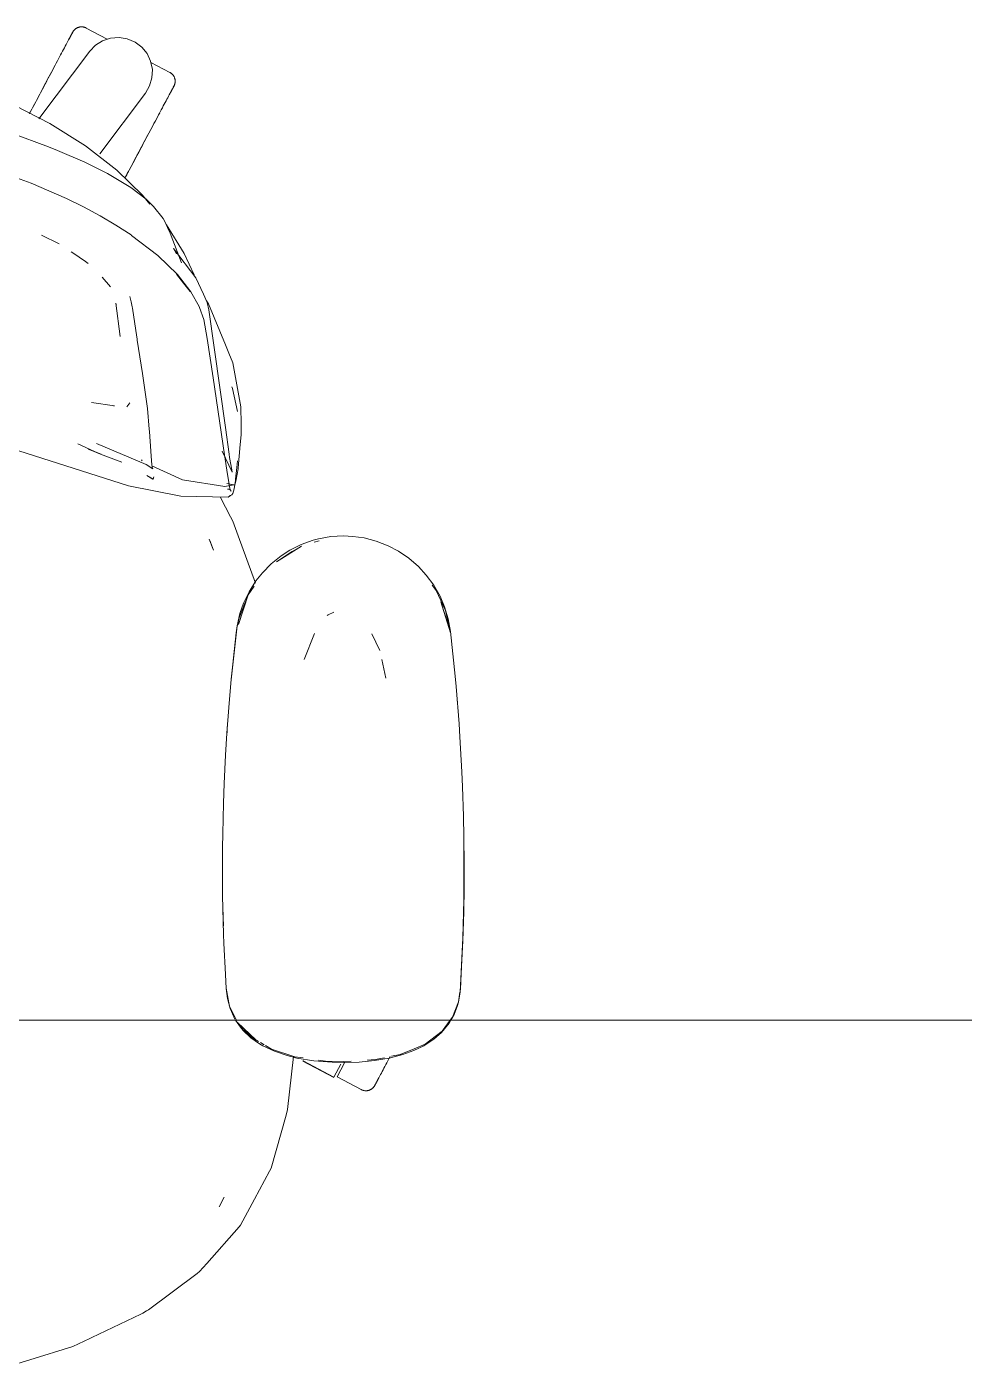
# Model space of a CAD drawing. Header units: millimetres. Extents: x 155927 to 317870, y -36033 to 97293.
# Drawn here: x 170109 to 170485, y 18243 to 18782 of the extents above; entities that cross this region are included whole.
import ezdxf

# ---------------------------------------------------------------- set-up
doc = ezdxf.new("R2010")
doc.units = ezdxf.units.MM
doc.header["$MEASUREMENT"] = 0
doc.layers.add('G-IMPT', color=8, linetype='CONTINUOUS', lineweight=9)
doc.layers.add('I-FURN', color=8, linetype='CONTINUOUS', lineweight=9)

msp = doc.modelspace()

# ---------------------------------------------------------------- linework, layer by layer
at = {"layer": 'G-IMPT'}
for p, q in [((170104.75, 18750.01), (170118.52, 18742.92)), ((170102.95, 18739.2), (170118.02, 18733.6)), ((170118.52, 18742.92), (170132.82, 18733.94)), ((170121.7, 18732.12), (170118.02, 18733.6)), ((170132.82, 18733.94), (170145.42, 18724.14)), ((170132.66, 18727.35), (170121.7, 18732.12)), ((170132.66, 18727.35), (170133.11, 18727.13)), ((170141.12, 18723.13), (170133.11, 18727.13)), ((170096.17, 18724.43), (170111.05, 18718.97)), ((170141.12, 18723.13), (170141.72, 18722.82)), ((170141.72, 18722.82), (170149.71, 18718.09)), ((170155.71, 18714.18), (170145.42, 18724.14)), ((170111.05, 18718.97), (170125.28, 18712.79)), ((170151, 18717.23), (170149.71, 18718.09)), ((170157.13, 18712.51), (170151, 18717.23)), ((170132.01, 18709.41), (170125.28, 18712.79)), ((170155.71, 18714.18), (170158.71, 18710.51)), ((170160.16, 18709.62), (170157.13, 18712.51)), ((170132.01, 18709.41), (170138.8, 18705.84)), ((170145.03, 18702.07), (170138.8, 18705.84)), ((170164.02, 18704.75), (170160.16, 18709.62)), ((170145.03, 18702.07), (170151.12, 18698.19)), ((170164.02, 18704.75), (170164.63, 18703.62)), ((170164.63, 18703.62), (170165.81, 18701.18)), ((170172.45, 18690.81), (170165.33, 18702.26)), ((170165.81, 18701.18), (170166.88, 18698.95)), ((170122.25, 18694.57), (170115.28, 18698.11)), ((170151.12, 18698.19), (170151.38, 18698.02)), ((170161.81, 18690), (170151.38, 18698.02)), ((170171.39, 18687.04), (170166.88, 18698.95)), ((170127.73, 18691.04), (170127.15, 18691.43)), ((170132.86, 18687.54), (170127.73, 18691.04)), ((170161.81, 18690), (170169.72, 18682.26)), ((170168.16, 18692.7), (170169.32, 18690.67)), ((170168.16, 18692.7), (170177.1, 18681)), ((170176.43, 18682.18), (170172.45, 18690.81)), ((170132.86, 18687.54), (170133.96, 18686.79)), ((170139.49, 18681.27), (170142.83, 18677.36)), ((170169.41, 18682.47), (170174.81, 18675.52)), ((170169.41, 18682.47), (170172.22, 18678.9)), ((170175.13, 18675.3), (170169.72, 18682.26)), ((170174.81, 18675.52), (170172.22, 18678.9)), ((170180.14, 18674.47), (170177.1, 18681)), ((170150.7, 18673.46), (170151.16, 18671.29)), ((170175.13, 18675.3), (170178.42, 18669.46)), ((170180.14, 18674.47), (170181.71, 18671.11)), ((170146.77, 18657.41), (170145, 18670.77)), ((170145, 18670.77), (170145.14, 18670.3)), ((170151.16, 18671.29), (170151.58, 18669.31)), ((170151.65, 18668.84), (170151.58, 18669.31)), ((170153.46, 18657.12), (170151.65, 18668.84)), ((170178.42, 18669.46), (170178.64, 18669.04)), ((170180.39, 18664.25), (170178.64, 18669.04)), ((170181.42, 18671.72), (170182.19, 18670.55)), ((170182.35, 18668.12), (170181.71, 18671.11)), ((170182.19, 18670.55), (170188.99, 18654.1)), ((170189.03, 18620.9), (170182.35, 18668.12)), ((170180.39, 18664.25), (170181.69, 18656.58)), ((170153.46, 18657.12), (170153.55, 18656.51)), ((170153.63, 18656), (170153.55, 18656.51)), ((170155.74, 18642.64), (170153.63, 18656)), ((170184.08, 18640.81), (170181.69, 18656.58)), ((170188.99, 18654.1), (170190.38, 18650.73)), ((170191.97, 18646.88), (170190.38, 18650.73)), ((170195.21, 18629.18), (170191.97, 18646.88)), ((170155.74, 18642.64), (170157.78, 18628.57)), ((170188.64, 18609.94), (170184.08, 18640.81)), ((170191.76, 18636.62), (170191.6, 18637.2)), ((170193.8, 18627.32), (170191.76, 18636.62)), ((170144.45, 18629.58), (170135.28, 18630.98)), ((170149.4, 18629.23), (170150.67, 18630.87)), ((170144.45, 18629.58), (170144.1, 18629.63)), ((170157.79, 18628.49), (170157.78, 18628.57)), ((170157.79, 18628.49), (170158.4, 18620.25)), ((170195.21, 18629.18), (170195.24, 18622.21)), ((170158.4, 18620.25), (170158.48, 18619.26)), ((170189.03, 18620.9), (170190.47, 18610.24)), ((170195.24, 18622.21), (170195.24, 18618.04)), ((170136.54, 18611.25), (170129.83, 18614.3)), ((170157.26, 18606.09), (170137.28, 18614.53)), ((170158.48, 18619.26), (170159.04, 18611.4)), ((170194.09, 18604.76), (170194.9, 18614.09)), ((170194.9, 18614.09), (170195.24, 18618.04)), ((170099.86, 18613.54), (170150.1, 18597.55)), ((170139.12, 18610.22), (170134, 18612.25)), ((170138.92, 18610.23), (170134.02, 18612.25)), ((170134.02, 18612.25), (170139.12, 18610.22)), ((170138.92, 18610.23), (170147.39, 18606.97)), ((170159.04, 18611.4), (170159.33, 18607.53)), ((170191.66, 18603.05), (170187.67, 18611.46)), ((170189.75, 18602.08), (170188.64, 18609.94)), ((170190.68, 18608.94), (170190.47, 18610.24)), ((170190.68, 18608.94), (170191.51, 18603.92)), ((170155.54, 18607.54), (170155.27, 18607.98)), ((170159.93, 18604.33), (170157.26, 18606.09)), ((170159.34, 18607.44), (170159.33, 18607.53)), ((170159.34, 18607.44), (170159.63, 18605.06)), ((170171.76, 18599.98), (170159.41, 18605.6)), ((170159.64, 18605.05), (170159.63, 18605.06)), ((170159.64, 18605.05), (170159.93, 18604.33)), ((170191.66, 18603.05), (170191.51, 18603.92)), ((170193.06, 18600.24), (170193.57, 18604.93)), ((170194.05, 18604.29), (170193.24, 18600.04)), ((170193.57, 18604.93), (170193.79, 18607.52)), ((170194.09, 18604.76), (170194.05, 18604.29)), ((170159.93, 18600.13), (170157.47, 18601.71)), ((170157.47, 18601.71), (170159.95, 18600.19)), ((170159.95, 18600.19), (170157.48, 18601.68)), ((170159.93, 18600.13), (170159.95, 18600.19)), ((170160.23, 18601.06), (170159.95, 18600.19)), ((170171.76, 18599.98), (170188.8, 18597.27)), ((170192.39, 18597.95), (170188.8, 18597.27)), ((170189.52, 18598.44), (170192.39, 18597.95)), ((170189.52, 18598.44), (170192.8, 18597.72)), ((170190.86, 18595.82), (170189.75, 18602.08)), ((170192.98, 18599.63), (170192.45, 18596.35)), ((170193.24, 18600.04), (170192.8, 18597.72)), ((170192.98, 18599.63), (170193.06, 18600.24)), ((170171.06, 18593.35), (170150.1, 18597.55)), ((170171.06, 18593.35), (170190.04, 18592.97)), ((170186.96, 18592.82), (170191, 18585.13)), ((170189.81, 18596.24), (170190.31, 18596.16)), ((170190.04, 18592.97), (170191.08, 18593.58)), ((170190.85, 18595.84), (170190.31, 18596.16)), ((170190.46, 18593.45), (170191.08, 18593.58)), ((170190.46, 18593.45), (170191, 18593.55)), ((170190.69, 18596.44), (170190.86, 18595.82)), ((170190.69, 18596.44), (170191.25, 18595.34)), ((170190.85, 18595.84), (170191.25, 18595.34)), ((170191.08, 18593.58), (170191, 18593.55)), ((170191.57, 18593.95), (170191.08, 18593.58)), ((170191.9, 18594.49), (170191.57, 18593.95)), ((170191.9, 18594.49), (170192.45, 18596.35)), ((170191, 18585.13), (170191.92, 18583.37)), ((170194.11, 18577.4), (170191.92, 18583.37)), ((170201.06, 18558.46), (170194.11, 18577.4)), ((170226.28, 18576.24), (170224.15, 18575.68)), ((170231.23, 18577.12), (170226.28, 18576.24)), ((170236.27, 18577.42), (170231.23, 18577.12)), ((170236.27, 18577.42), (170240.12, 18577.24)), ((170244.63, 18576.6), (170240.12, 18577.24)), ((170244.63, 18576.6), (170249.5, 18575.33)), ((170182.52, 18576.1), (170184.15, 18571.63)), ((170182.52, 18576.1), (170182.77, 18575.51)), ((170184.15, 18571.63), (170182.77, 18575.51)), ((170219.48, 18573.32), (170209.53, 18567)), ((170215.8, 18571.16), (170209.53, 18567)), ((170214.87, 18571.72), (170211.32, 18569.46)), ((170219.38, 18573.97), (170214.87, 18571.72)), ((170219.48, 18573.32), (170215.8, 18571.16)), ((170219.38, 18573.97), (170224.15, 18575.68)), ((170224.59, 18574.88), (170226.62, 18575.5)), ((170254.21, 18573.5), (170249.5, 18575.33)), ((170258.37, 18571.31), (170254.21, 18573.5)), ((170258.37, 18571.31), (170262.54, 18568.48)), ((170207.35, 18566.27), (170203.8, 18562.66)), ((170207.35, 18566.27), (170211.32, 18569.46)), ((170262.54, 18568.48), (170266.37, 18565.16)), ((170203.8, 18562.66), (170201.17, 18559.36)), ((170269.54, 18561.72), (170266.37, 18565.16)), ((170269.54, 18561.72), (170272.53, 18557.64)), ((170198.45, 18555.03), (170196.26, 18550.45)), ((170198.05, 18553.71), (170200.47, 18557.29)), ((170198.45, 18555.03), (170201.17, 18559.36)), ((170271.84, 18557.68), (170273.44, 18555.57)), ((170275.05, 18553.2), (170272.53, 18557.64)), ((170277.18, 18547.51), (170273.44, 18555.57)), ((170198.05, 18553.71), (170194.24, 18541.85)), ((170197.15, 18551), (170194.24, 18541.85)), ((170194.44, 18544.49), (170198.05, 18553.71)), ((170196.26, 18550.45), (170194.81, 18546.32)), ((170198.05, 18553.71), (170197.15, 18551)), ((170275.05, 18553.2), (170276.86, 18548.96)), ((170279.22, 18538.54), (170275.39, 18551)), ((170275.39, 18551), (170278.3, 18541.85)), ((170193.65, 18541.36), (170194.81, 18546.32)), ((170193.87, 18541.43), (170194.44, 18544.49)), ((170230.22, 18545.79), (170229.77, 18545.49)), ((170232.44, 18546.8), (170230.22, 18545.79)), ((170276.86, 18548.96), (170278.32, 18544.1)), ((170277.18, 18547.51), (170279.09, 18539.1)), ((170279.22, 18539.05), (170278.32, 18544.1)), ((170193.65, 18541.36), (170191.2, 18518.4)), ((170191.2, 18518.4), (170193.32, 18538.54)), ((170193.65, 18541.36), (170191.3, 18519.92)), ((170193.65, 18541.36), (170193.32, 18538.54)), ((170279.22, 18538.54), (170278.3, 18541.85)), ((170281.13, 18521.13), (170279.22, 18539.05)), ((170220.55, 18527.84), (170224.69, 18538.26)), ((170247.65, 18538.17), (170250.91, 18531.39)), ((170253.25, 18520.34), (170251.68, 18527.77)), ((170191.3, 18519.92), (170190.31, 18508.52)), ((170281.47, 18517), (170281.13, 18521.13)), ((170282.72, 18501.94), (170281.47, 18517)), ((170282.07, 18510.12), (170281.9, 18511.8)), ((170189.58, 18498.23), (170190.31, 18508.52)), ((170189.72, 18500.28), (170189.85, 18501.69)), ((170282.72, 18501.94), (170283.04, 18496.85)), ((170189.58, 18498.23), (170189.02, 18489.36)), ((170189.72, 18500.28), (170189.63, 18498.37)), ((170283.04, 18496.85), (170283.85, 18482.71)), ((170188.49, 18478.06), (170189.02, 18489.36)), ((170284.11, 18476.69), (170283.85, 18482.71)), ((170188.49, 18478.06), (170188.19, 18470.18)), ((170284.11, 18476.69), (170284.5, 18464.93)), ((170187.9, 18457.87), (170188.19, 18470.18)), ((170284.25, 18471.8), (170284.36, 18469.87)), ((170284.36, 18469.87), (170284.37, 18468.37)), ((170188.11, 18466.31), (170188.03, 18464.65)), ((170188.03, 18464.65), (170188.03, 18462.57)), ((170284.66, 18456.51), (170284.5, 18464.93)), ((170187.9, 18457.87), (170187.82, 18452.4)), ((170187.82, 18437.69), (170187.82, 18452.4)), ((170284.66, 18456.51), (170284.55, 18426.49)), ((170284.66, 18456.51), (170284.71, 18436.33)), ((170284.66, 18456.51), (170284.75, 18445.72)), ((170284.55, 18426.49), (170284.75, 18445.72)), ((170187.87, 18433.17), (170187.82, 18437.69)), ((170284.71, 18436.33), (170284.2, 18414.93)), ((170284.71, 18436.33), (170284.24, 18416.14)), ((170284.71, 18436.33), (170284.55, 18426.49)), ((170284.66, 18436.82), (170284.69, 18434.29)), ((170187.87, 18433.17), (170188.25, 18417.51)), ((170284.69, 18434.29), (170284.62, 18432.38)), ((170188.04, 18426.45), (170188.04, 18424.23)), ((170284.55, 18426.49), (170284.2, 18414.93)), ((170188.19, 18420.91), (170188.04, 18424.23)), ((170188.25, 18417.51), (170188.37, 18413.96)), ((170284.24, 18416.14), (170283.16, 18394.36)), ((170284.2, 18414.93), (170283.16, 18394.36)), ((170284.24, 18416.14), (170283.27, 18395.96)), ((170284.2, 18414.93), (170284.24, 18416.14)), ((170188.99, 18401.4), (170188.37, 18413.96)), ((170188.99, 18401.4), (170189.27, 18395.74)), ((170190.64, 18388.62), (170189.27, 18395.96)), ((170189.27, 18395.74), (170189.77, 18391.73)), ((170282.44, 18390.49), (170283.02, 18394.34)), ((170283.16, 18394.36), (170282.9, 18392.71)), ((170283.16, 18394.36), (170283.27, 18395.96)), ((170283.35, 18398.19), (170283.27, 18395.96)), ((170189.77, 18391.73), (170190.84, 18387.77)), ((170192.74, 18384.36), (170190.64, 18388.62)), ((170192.82, 18383.45), (170190.84, 18387.77)), ((170282.44, 18390.49), (170280.03, 18384.3)), ((170280.7, 18385.33), (170282.09, 18388.97)), ((170282.46, 18390.31), (170282.09, 18388.97)), ((170282.46, 18390.31), (170282.9, 18392.71)), ((170192.74, 18384.36), (170193.37, 18383.09)), ((170193.07, 18383.09), (170195.02, 18380.23)), ((170193.85, 18382.12), (170196.08, 18379.71)), ((170201.24, 18375.22), (170193.85, 18382.12)), ((170199.15, 18376.41), (170193.85, 18382.12)), ((170279.13, 18383.09), (170275.86, 18378.67)), ((170279.42, 18383.09), (170278.74, 18381.89)), ((170280.03, 18384.3), (170279.13, 18383.09)), ((170280.7, 18385.33), (170279.42, 18383.09)), ((170196.16, 18378.91), (170195.02, 18380.23)), ((170199.61, 18376.63), (170196.08, 18379.71)), ((170196.16, 18378.91), (170199.21, 18376.04)), ((170275.86, 18378.67), (170269.07, 18373.45)), ((170272.63, 18375.48), (170275.66, 18378.15)), ((170278.74, 18381.89), (170275.66, 18378.15)), ((170202.3, 18374.53), (170199.15, 18376.41)), ((170199.21, 18376.04), (170202.66, 18373.6)), ((170201.24, 18375.22), (170199.77, 18376.5)), ((170204.03, 18372.79), (170202.66, 18373.6)), ((170204.53, 18373.19), (170203.09, 18374.06)), ((170208.67, 18370.58), (170204.03, 18372.79)), ((170207.45, 18371.45), (170205, 18372.91)), ((170216.84, 18368.42), (170207.45, 18371.45)), ((170259.06, 18369.29), (170264.68, 18371.61)), ((170268.58, 18372.83), (170264.5, 18370.85)), ((170269.07, 18373.45), (170264.68, 18371.61)), ((170268.58, 18372.83), (170272.63, 18375.48)), ((170213.76, 18368.85), (170208.67, 18370.58)), ((170213.76, 18368.85), (170217.68, 18367.87)), ((170216.34, 18368.54), (170213.92, 18347.26)), ((170220.14, 18367.95), (170216.84, 18368.42)), ((170217.68, 18367.87), (170224.45, 18366.75)), ((170231.76, 18366.18), (170224.45, 18366.75)), ((170229.1, 18366.69), (170226.32, 18367.08)), ((170229.1, 18366.69), (170236.27, 18366.46)), ((170231.76, 18366.18), (170236.27, 18366.09)), ((170239.38, 18366.65), (170236.27, 18366.46)), ((170236.27, 18366.09), (170242.61, 18366.27)), ((170248.76, 18366.83), (170242.61, 18366.27)), ((170249.09, 18367.25), (170245.89, 18367.05)), ((170248.76, 18366.83), (170254.69, 18367.83)), ((170252.84, 18368.01), (170249.09, 18367.25)), ((170260.17, 18369.26), (170254.69, 18367.83)), ((170259.06, 18369.29), (170255.59, 18368.58)), ((170260.17, 18369.26), (170264.5, 18370.85)), ((170213.29, 18345), (170207.28, 18323.65)), ((170213.29, 18345), (170213.92, 18347.26)), ((170207.28, 18323.65), (170206.69, 18322.54)), ((170206.69, 18322.54), (170200.67, 18311.3)), ((170186.48, 18308.17), (170188.44, 18312.06)), ((170187.66, 18310.46), (170188.44, 18312.06)), ((170186.48, 18308.17), (170187.66, 18310.46)), ((170200.67, 18311.3), (170195.09, 18300.87)), ((170181.49, 18285.42), (170194.5, 18300.2)), ((170194.5, 18300.2), (170195.09, 18300.87)), ((170181.49, 18285.42), (170178.62, 18282.16)), ((170158.15, 18266.86), (170177.65, 18281.43)), ((170177.65, 18281.43), (170178.62, 18282.16)), ((170155.09, 18265.04), (170135.45, 18255.77)), ((170155.09, 18265.04), (170155.8, 18265.46)), ((170157.38, 18266.4), (170155.8, 18265.46)), ((170158.15, 18266.86), (170157.38, 18266.4)), ((170127.77, 18252.15), (170134.54, 18255.34)), ((170135.45, 18255.77), (170134.54, 18255.34)), ((170127.77, 18252.15), (170110.5, 18246.83)), ((170110.5, 18246.83), (170096.89, 18242.63))]:
    msp.add_line(p, q, dxfattribs=at)
at = {"layer": 'I-FURN'}
for p, q in [((170128.88, 18780.9), (170129.01, 18780.99)), ((170129.01, 18780.99), (170129.14, 18781.08)), ((170129.14, 18781.08), (170129.28, 18781.16)), ((170129.28, 18781.16), (170129.42, 18781.24)), ((170129.42, 18781.24), (170129.57, 18781.31)), ((170129.57, 18781.31), (170129.71, 18781.38)), ((170129.71, 18781.38), (170129.86, 18781.44)), ((170129.86, 18781.44), (170130.01, 18781.49)), ((170130.01, 18781.49), (170130.17, 18781.54)), ((170130.17, 18781.54), (170130.32, 18781.58)), ((170130.32, 18781.58), (170130.48, 18781.62)), ((170130.48, 18781.62), (170130.64, 18781.65)), ((170130.64, 18781.65), (170130.8, 18781.67)), ((170130.8, 18781.67), (170130.96, 18781.69)), ((170130.96, 18781.69), (170131.12, 18781.7)), ((170131.12, 18781.7), (170131.28, 18781.7)), ((170131.28, 18781.7), (170131.44, 18781.7)), ((170131.44, 18781.7), (170131.6, 18781.69)), ((170131.6, 18781.69), (170131.76, 18781.67)), ((170131.76, 18781.67), (170131.92, 18781.65)), ((170131.92, 18781.65), (170132.08, 18781.62)), ((170132.08, 18781.62), (170132.24, 18781.59)), ((170132.24, 18781.59), (170132.4, 18781.54)), ((170132.4, 18781.54), (170132.55, 18781.5)), ((170132.55, 18781.5), (170132.7, 18781.44)), ((170132.7, 18781.44), (170132.85, 18781.38)), ((170132.85, 18781.38), (170133, 18781.32)), ((170133, 18781.32), (170133.14, 18781.25)), ((170133.14, 18781.25), (170133.18, 18781.23)), ((170141.59, 18776.76), (170133.18, 18781.23)), ((170125.69, 18775.72), (170125.4, 18775.17)), ((170125.53, 18775.43), (170125.82, 18775.96)), ((170125.96, 18776.24), (170125.69, 18775.72)), ((170125.82, 18775.96), (170126.08, 18776.46)), ((170126.22, 18776.72), (170125.96, 18776.24)), ((170126.08, 18776.46), (170126.33, 18776.93)), ((170126.46, 18777.17), (170126.22, 18776.72)), ((170126.33, 18776.93), (170126.56, 18777.36)), ((170126.68, 18777.58), (170126.46, 18777.17)), ((170126.56, 18777.36), (170126.77, 18777.75)), ((170126.87, 18777.95), (170126.68, 18777.58)), ((170126.77, 18777.75), (170126.96, 18778.11)), ((170127.05, 18778.28), (170126.87, 18777.95)), ((170126.96, 18778.11), (170127.13, 18778.43)), ((170127.21, 18778.58), (170127.05, 18778.28)), ((170127.13, 18778.43), (170127.28, 18778.71)), ((170127.35, 18778.84), (170127.21, 18778.58)), ((170127.28, 18778.71), (170127.4, 18778.95)), ((170127.46, 18779.06), (170127.35, 18778.84)), ((170127.4, 18778.95), (170127.51, 18779.15)), ((170127.56, 18779.24), (170127.46, 18779.06)), ((170127.51, 18779.15), (170127.6, 18779.31)), ((170127.64, 18779.38), (170127.56, 18779.24)), ((170127.6, 18779.31), (170127.66, 18779.43)), ((170127.69, 18779.48), (170127.64, 18779.38)), ((170127.66, 18779.43), (170127.71, 18779.51)), ((170127.72, 18779.54), (170127.69, 18779.48)), ((170127.71, 18779.51), (170127.73, 18779.55)), ((170127.73, 18779.56), (170127.72, 18779.54)), ((170127.73, 18779.56), (170127.81, 18779.7)), ((170127.73, 18779.55), (170127.73, 18779.56)), ((170127.81, 18779.7), (170127.89, 18779.84)), ((170127.89, 18779.84), (170127.98, 18779.97)), ((170127.98, 18779.97), (170128.08, 18780.1)), ((170128.08, 18780.1), (170128.18, 18780.23)), ((170128.18, 18780.23), (170128.28, 18780.35)), ((170128.28, 18780.35), (170128.39, 18780.47)), ((170128.39, 18780.47), (170128.51, 18780.58)), ((170128.51, 18780.58), (170128.63, 18780.69)), ((170128.63, 18780.69), (170128.75, 18780.8)), ((170128.75, 18780.8), (170128.88, 18780.9)), ((170136.89, 18774.34), (170139.74, 18776.14)), ((170139.74, 18776.14), (170142.95, 18777.21)), ((170142.95, 18777.21), (170146.31, 18777.47)), ((170146.31, 18777.47), (170149.64, 18776.93)), ((170149.64, 18776.93), (170152.74, 18775.6)), ((170152.74, 18775.6), (170155.43, 18773.57)), ((170114.16, 18744.85), (170134.55, 18771.91)), ((170122.88, 18770.44), (170122.46, 18769.65)), ((170123.29, 18771.2), (170122.88, 18770.44)), ((170123.68, 18771.94), (170123.29, 18771.2)), ((170124.05, 18772.64), (170123.68, 18771.94)), ((170124.41, 18773.32), (170124.05, 18772.64)), ((170124.76, 18773.97), (170124.41, 18773.32)), ((170125.09, 18774.59), (170124.76, 18773.97)), ((170125.4, 18775.17), (170125.09, 18774.59)), ((170125.23, 18774.86), (170125.53, 18775.43)), ((170134.55, 18771.91), (170136.89, 18774.34)), ((170155.43, 18773.57), (170157.56, 18770.95)), ((170157.56, 18770.95), (170159, 18767.91)), ((170119.44, 18763.96), (170119.93, 18764.88)), ((170120.19, 18765.38), (170119.7, 18764.46)), ((170119.93, 18764.88), (170120.39, 18765.76)), ((170120.67, 18766.27), (170120.19, 18765.38)), ((170121.13, 18767.15), (170120.67, 18766.27)), ((170121.59, 18768.01), (170121.13, 18767.15)), ((170122.03, 18768.84), (170121.59, 18768.01)), ((170122.46, 18769.65), (170122.03, 18768.84)), ((170159, 18767.91), (170159.68, 18764.6)), ((170166.68, 18763.42), (170159.1, 18767.45)), ((170117.16, 18759.68), (170116.64, 18758.7)), ((170116.88, 18759.15), (170117.4, 18760.13)), ((170117.68, 18760.66), (170117.16, 18759.68)), ((170117.4, 18760.13), (170117.92, 18761.11)), ((170118.2, 18761.63), (170117.68, 18760.66)), ((170117.92, 18761.11), (170118.43, 18762.07)), ((170118.71, 18762.59), (170118.2, 18761.63)), ((170118.43, 18762.07), (170118.94, 18763.02)), ((170119.21, 18763.53), (170118.71, 18762.59)), ((170118.94, 18763.02), (170119.44, 18763.96)), ((170119.7, 18764.46), (170119.21, 18763.53)), ((170159.53, 18761.23), (170158.59, 18757.99)), ((170159.68, 18764.6), (170159.53, 18761.23)), ((170166.68, 18763.42), (170166.82, 18763.34)), ((170166.82, 18763.34), (170166.96, 18763.25)), ((170166.96, 18763.25), (170167.09, 18763.16)), ((170167.09, 18763.16), (170167.22, 18763.07)), ((170167.22, 18763.07), (170167.35, 18762.97)), ((170167.35, 18762.97), (170167.47, 18762.86)), ((170167.47, 18762.86), (170167.59, 18762.75)), ((170167.59, 18762.75), (170167.7, 18762.64)), ((170167.7, 18762.64), (170167.81, 18762.52)), ((170167.81, 18762.52), (170167.92, 18762.4)), ((170167.92, 18762.4), (170168.02, 18762.27)), ((170168.02, 18762.27), (170168.11, 18762.14)), ((170168.11, 18762.14), (170168.2, 18762.01)), ((170168.2, 18762.01), (170168.28, 18761.87)), ((170168.28, 18761.87), (170168.36, 18761.73)), ((170168.36, 18761.73), (170168.43, 18761.58)), ((170168.43, 18761.58), (170168.5, 18761.43)), ((170168.5, 18761.43), (170168.56, 18761.28)), ((170168.56, 18761.28), (170168.61, 18761.13)), ((170168.61, 18761.13), (170168.66, 18760.98)), ((170168.66, 18760.98), (170168.7, 18760.82)), ((170168.7, 18760.82), (170168.74, 18760.67)), ((170168.74, 18760.67), (170168.77, 18760.51)), ((170168.77, 18760.51), (170168.79, 18760.35)), ((170168.79, 18760.35), (170168.81, 18760.19)), ((170168.81, 18759.54), (170168.79, 18759.38)), ((170168.81, 18760.19), (170168.82, 18760.03)), ((170168.82, 18759.7), (170168.81, 18759.54)), ((170168.82, 18760.03), (170168.82, 18759.87)), ((170168.82, 18759.87), (170168.82, 18759.7)), ((170113.69, 18753.15), (170114.22, 18754.15)), ((170114.51, 18754.69), (170113.98, 18753.69)), ((170114.22, 18754.15), (170114.76, 18755.16)), ((170115.04, 18755.7), (170114.51, 18754.69)), ((170114.76, 18755.16), (170115.29, 18756.16)), ((170115.58, 18756.7), (170115.04, 18755.7)), ((170115.29, 18756.16), (170115.82, 18757.16)), ((170116.11, 18757.7), (170115.58, 18756.7)), ((170115.82, 18757.16), (170116.35, 18758.16)), ((170116.64, 18758.7), (170116.11, 18757.7)), ((170116.35, 18758.16), (170116.88, 18759.15)), ((170156.9, 18755.07), (170138.6, 18730.78)), ((170158.59, 18757.99), (170156.9, 18755.07)), ((170166.31, 18754.13), (170166.01, 18753.57)), ((170166.15, 18753.83), (170166.43, 18754.37)), ((170166.58, 18754.64), (170166.31, 18754.13)), ((170166.43, 18754.37), (170166.7, 18754.87)), ((170166.84, 18755.12), (170166.58, 18754.64)), ((170166.7, 18754.87), (170166.95, 18755.33)), ((170167.07, 18755.57), (170166.84, 18755.12)), ((170166.95, 18755.33), (170167.18, 18755.76)), ((170167.29, 18755.98), (170167.07, 18755.57)), ((170167.18, 18755.76), (170167.39, 18756.16)), ((170167.49, 18756.35), (170167.29, 18755.98)), ((170167.39, 18756.16), (170167.57, 18756.51)), ((170167.67, 18756.69), (170167.49, 18756.35)), ((170167.57, 18756.51), (170167.74, 18756.83)), ((170167.83, 18756.99), (170167.67, 18756.69)), ((170167.74, 18756.83), (170167.89, 18757.11)), ((170167.96, 18757.24), (170167.83, 18756.99)), ((170167.89, 18757.11), (170168.02, 18757.35)), ((170168.08, 18757.46), (170167.96, 18757.24)), ((170168.02, 18757.35), (170168.13, 18757.55)), ((170168.18, 18757.64), (170168.08, 18757.46)), ((170168.13, 18757.55), (170168.21, 18757.71)), ((170168.25, 18757.78), (170168.18, 18757.64)), ((170168.21, 18757.71), (170168.28, 18757.84)), ((170168.3, 18757.88), (170168.25, 18757.78)), ((170168.28, 18757.84), (170168.32, 18757.92)), ((170168.34, 18757.94), (170168.3, 18757.88)), ((170168.32, 18757.92), (170168.34, 18757.96)), ((170168.35, 18757.96), (170168.34, 18757.94)), ((170168.34, 18757.96), (170168.35, 18757.96)), ((170168.37, 18758), (170168.35, 18757.96)), ((170168.44, 18758.15), (170168.37, 18758)), ((170168.5, 18758.3), (170168.44, 18758.15)), ((170168.56, 18758.45), (170168.5, 18758.3)), ((170168.62, 18758.6), (170168.56, 18758.45)), ((170168.66, 18758.75), (170168.62, 18758.6)), ((170168.71, 18758.91), (170168.66, 18758.75)), ((170168.74, 18759.06), (170168.71, 18758.91)), ((170168.77, 18759.22), (170168.74, 18759.06)), ((170168.79, 18759.38), (170168.77, 18759.22)), ((170111.33, 18748.71), (170110.81, 18747.74)), ((170111.05, 18748.18), (170111.57, 18749.16)), ((170111.85, 18749.7), (170111.33, 18748.71)), ((170111.57, 18749.16), (170112.09, 18750.15)), ((170112.38, 18750.69), (170111.85, 18749.7)), ((170112.09, 18750.15), (170112.62, 18751.14)), ((170112.91, 18751.68), (170112.38, 18750.69)), ((170112.62, 18751.14), (170113.15, 18752.14)), ((170113.44, 18752.69), (170112.91, 18751.68)), ((170113.15, 18752.14), (170113.69, 18753.15)), ((170113.98, 18753.69), (170113.44, 18752.69)), ((170163.27, 18748.42), (170163.69, 18749.2)), ((170163.69, 18749.2), (170164.08, 18749.95)), ((170164.08, 18749.95), (170164.47, 18750.67)), ((170164.47, 18750.67), (170164.84, 18751.36)), ((170164.84, 18751.36), (170165.19, 18752.03)), ((170165.19, 18752.03), (170165.53, 18752.66)), ((170165.53, 18752.66), (170165.85, 18753.26)), ((170166.01, 18753.57), (170165.7, 18752.99)), ((170165.85, 18753.26), (170166.15, 18753.83)), ((170110.81, 18747.74), (170110.3, 18746.77)), ((170110.53, 18747.22), (170111.05, 18748.18)), ((170160.05, 18742.37), (170160.54, 18743.29)), ((170160.8, 18743.78), (170160.32, 18742.87)), ((170160.54, 18743.29), (170161.02, 18744.19)), ((170161.28, 18744.68), (170160.8, 18743.78)), ((170161.02, 18744.19), (170161.5, 18745.08)), ((170161.75, 18745.55), (170161.28, 18744.68)), ((170161.5, 18745.08), (170161.96, 18745.95)), ((170162.2, 18746.41), (170161.75, 18745.55)), ((170161.96, 18745.95), (170162.41, 18746.8)), ((170162.65, 18747.24), (170162.2, 18746.41)), ((170162.41, 18746.8), (170162.85, 18747.62)), ((170162.85, 18747.62), (170163.27, 18748.42)), ((170157.78, 18738.09), (170157.25, 18737.1)), ((170157.49, 18737.56), (170158.02, 18738.54)), ((170158.3, 18739.07), (170157.78, 18738.09)), ((170158.02, 18738.54), (170158.54, 18739.51)), ((170158.81, 18740.03), (170158.3, 18739.07)), ((170158.54, 18739.51), (170159.05, 18740.48)), ((170159.32, 18740.99), (170158.81, 18740.03)), ((170159.05, 18740.48), (170159.55, 18741.43)), ((170159.82, 18741.94), (170159.32, 18740.99)), ((170159.55, 18741.43), (170160.05, 18742.37)), ((170160.32, 18742.87), (170159.82, 18741.94)), ((170154.3, 18731.55), (170154.84, 18732.56)), ((170155.13, 18733.1), (170154.59, 18732.09)), ((170154.84, 18732.56), (170155.37, 18733.56)), ((170155.66, 18734.1), (170155.13, 18733.1)), ((170155.37, 18733.56), (170155.91, 18734.57)), ((170156.19, 18735.11), (170155.66, 18734.1)), ((170155.91, 18734.57), (170156.44, 18735.57)), ((170156.72, 18736.11), (170156.19, 18735.11)), ((170156.44, 18735.57), (170156.97, 18736.56)), ((170157.25, 18737.1), (170156.72, 18736.11)), ((170156.97, 18736.56), (170157.49, 18737.56)), ((170151.94, 18727.12), (170151.43, 18726.14)), ((170151.66, 18726.59), (170152.18, 18727.57)), ((170152.47, 18728.1), (170151.94, 18727.12)), ((170152.18, 18727.57), (170152.71, 18728.56)), ((170152.99, 18729.09), (170152.47, 18728.1)), ((170152.71, 18728.56), (170153.24, 18729.55)), ((170153.52, 18730.09), (170152.99, 18729.09)), ((170153.24, 18729.55), (170153.77, 18730.55)), ((170154.06, 18731.09), (170153.52, 18730.09)), ((170153.77, 18730.55), (170154.3, 18731.55)), ((170154.59, 18732.09), (170154.06, 18731.09)), ((170148.68, 18720.98), (170149.16, 18721.88)), ((170149.42, 18722.37), (170148.94, 18721.46)), ((170149.16, 18721.88), (170149.64, 18722.79)), ((170149.91, 18723.29), (170149.42, 18722.37)), ((170149.64, 18722.79), (170150.14, 18723.72)), ((170150.41, 18724.23), (170149.91, 18723.29)), ((170150.14, 18723.72), (170150.64, 18724.66)), ((170150.91, 18725.18), (170150.41, 18724.23)), ((170150.64, 18724.66), (170151.15, 18725.62)), ((170151.43, 18726.14), (170150.91, 18725.18)), ((170151.15, 18725.62), (170151.66, 18726.59)), ((171394.07, 18383.09), (169394.07, 18383.09)), ((169394.07, 18383.09), (171394.07, 18383.09)), ((170220.05, 18366.58), (170232.41, 18360.01)), ((170220.14, 18366.76), (170220.19, 18366.85)), ((170232.5, 18360.18), (170220.14, 18366.76)), ((170236.72, 18366), (170233.73, 18360.37)), ((170253.31, 18365.24), (170253.72, 18366.01)), ((170253.72, 18366.01), (170254.14, 18366.79)), ((170254.14, 18366.79), (170254.57, 18367.6)), ((170254.57, 18367.6), (170255.01, 18368.44)), ((170235.31, 18365.48), (170232.5, 18360.18)), ((170250.63, 18360.21), (170250.91, 18360.72)), ((170251.07, 18361.02), (170250.78, 18360.48)), ((170250.91, 18360.72), (170251.2, 18361.27)), ((170251.37, 18361.59), (170251.07, 18361.02)), ((170251.2, 18361.27), (170251.51, 18361.86)), ((170251.51, 18361.86), (170251.84, 18362.48)), ((170251.84, 18362.48), (170252.19, 18363.12)), ((170252.19, 18363.12), (170252.55, 18363.8)), ((170252.55, 18363.8), (170252.92, 18364.51)), ((170252.92, 18364.51), (170253.31, 18365.24)), ((170233.73, 18360.37), (170243.42, 18355.22)), ((170243.46, 18355.2), (170243.42, 18355.22)), ((170243.6, 18355.13), (170243.46, 18355.2)), ((170243.75, 18355.06), (170243.6, 18355.13)), ((170247.03, 18355.13), (170246.89, 18355.07)), ((170247.18, 18355.21), (170247.03, 18355.13)), ((170247.32, 18355.28), (170247.18, 18355.21)), ((170247.46, 18355.37), (170247.32, 18355.28)), ((170247.59, 18355.45), (170247.46, 18355.37)), ((170247.72, 18355.55), (170247.59, 18355.45)), ((170247.85, 18355.65), (170247.72, 18355.55)), ((170247.97, 18355.75), (170247.85, 18355.65)), ((170248.09, 18355.86), (170247.97, 18355.75)), ((170248.21, 18355.97), (170248.09, 18355.86)), ((170248.32, 18356.09), (170248.21, 18355.97)), ((170248.42, 18356.21), (170248.32, 18356.09)), ((170248.52, 18356.34), (170248.42, 18356.21)), ((170248.62, 18356.47), (170248.52, 18356.34)), ((170248.71, 18356.61), (170248.62, 18356.47)), ((170248.79, 18356.74), (170248.71, 18356.61)), ((170248.87, 18356.88), (170248.79, 18356.74)), ((170248.89, 18356.93), (170248.87, 18356.89)), ((170248.87, 18356.88), (170248.88, 18356.9)), ((170248.87, 18356.89), (170248.87, 18356.88)), ((170248.88, 18356.9), (170248.91, 18356.96)), ((170248.94, 18357.01), (170248.89, 18356.93)), ((170248.91, 18356.96), (170248.96, 18357.06)), ((170249, 18357.14), (170248.94, 18357.01)), ((170248.96, 18357.06), (170249.04, 18357.21)), ((170249.09, 18357.3), (170249, 18357.14)), ((170249.04, 18357.21), (170249.13, 18357.39)), ((170249.19, 18357.5), (170249.09, 18357.3)), ((170249.13, 18357.39), (170249.25, 18357.6)), ((170249.32, 18357.74), (170249.19, 18357.5)), ((170249.25, 18357.6), (170249.39, 18357.86)), ((170249.47, 18358.02), (170249.32, 18357.74)), ((170249.39, 18357.86), (170249.55, 18358.16)), ((170249.64, 18358.34), (170249.47, 18358.02)), ((170249.55, 18358.16), (170249.72, 18358.5)), ((170249.83, 18358.69), (170249.64, 18358.34)), ((170249.72, 18358.5), (170249.92, 18358.87)), ((170250.04, 18359.09), (170249.83, 18358.69)), ((170249.92, 18358.87), (170250.14, 18359.28)), ((170250.27, 18359.51), (170250.04, 18359.09)), ((170250.14, 18359.28), (170250.38, 18359.72)), ((170250.51, 18359.98), (170250.27, 18359.51)), ((170250.38, 18359.72), (170250.63, 18360.21)), ((170250.78, 18360.48), (170250.51, 18359.98)), ((170243.9, 18355), (170243.75, 18355.06)), ((170244.05, 18354.95), (170243.9, 18355)), ((170244.2, 18354.9), (170244.05, 18354.95)), ((170244.36, 18354.86), (170244.2, 18354.9)), ((170244.52, 18354.82), (170244.36, 18354.86)), ((170244.68, 18354.8), (170244.52, 18354.82)), ((170244.84, 18354.77), (170244.68, 18354.8)), ((170245, 18354.76), (170244.84, 18354.77)), ((170245.16, 18354.75), (170245, 18354.76)), ((170245.32, 18354.75), (170245.16, 18354.75)), ((170245.48, 18354.75), (170245.32, 18354.75)), ((170245.64, 18354.76), (170245.48, 18354.75)), ((170245.8, 18354.78), (170245.64, 18354.76)), ((170245.96, 18354.8), (170245.8, 18354.78)), ((170246.12, 18354.83), (170245.96, 18354.8)), ((170246.28, 18354.86), (170246.12, 18354.83)), ((170246.43, 18354.91), (170246.28, 18354.86)), ((170246.59, 18354.95), (170246.43, 18354.91)), ((170246.74, 18355.01), (170246.59, 18354.95)), ((170246.89, 18355.07), (170246.74, 18355.01))]:
    msp.add_line(p, q, dxfattribs=at)

doc.saveas('drawing.dxf')
